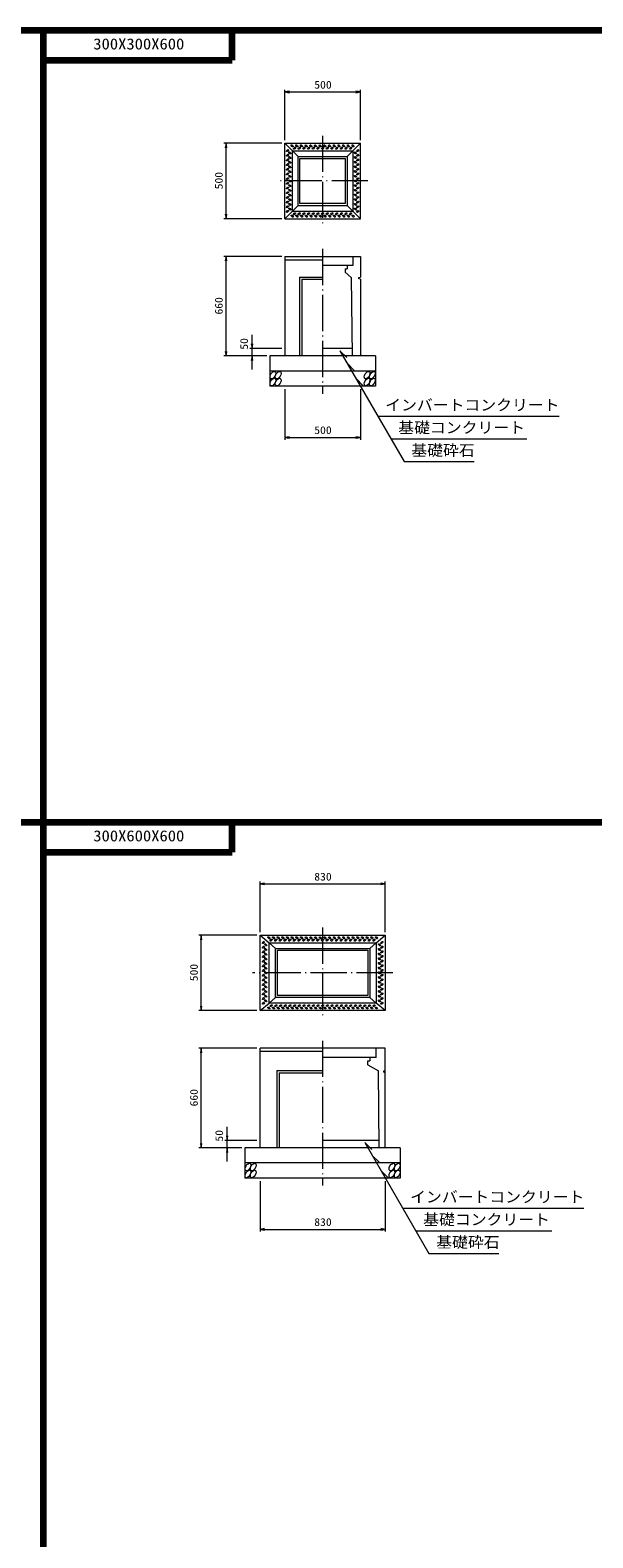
# Model space of a CAD drawing. Units: millimetres, scale not verified. Extents: x -8410 to 41710, y -74801 to 5940.
# Drawn here: x 15722 to 19451, y -15935 to -5940 of the extents above; entities that cross this region are included whole.
import ezdxf
from ezdxf.enums import TextEntityAlignment as Align

# ---------------------------------------------------------------- set-up
doc = ezdxf.new("R2010")
doc.units = ezdxf.units.MM
doc.header["$LTSCALE"] = 20
doc.linetypes.add('LONG_DASHED_DOTTED', pattern=[15.25, 12, -1.5, 0.25, -1.5])
for name, color, linetype, lineweight in [('0-0_グループ[0](0)-D-BMK(0)', 2, 'LONG_DASHED_DOTTED', 13), ('0-1_グループ[0](0)-D-STR(1)', 1, 'Continuous', 13), ('0-2_グループ[0](0)-D-STR-DIM(2)', 7, 'Continuous', 13), ('0-3_グループ[0](0)-D-STR-HTXT(3)', 7, 'Continuous', 13), ('0-5_グループ[0](0)-D-TTL(5)', 2, 'Continuous', 140)]:
    doc.layers.add(name, color=color, linetype=linetype, lineweight=lineweight)
doc.layers.add('0-4_グループ[0](0)-D-STR-TXT(4)', color=7, linetype='Continuous')
doc.layers.add('0-6_グループ[0](0)-D-TTL-TXT(6)', color=7, linetype='Continuous')
doc.styles.add('ＭＳ ゴシック', font='')
doc.styles.get('ＭＳ ゴシック').set_extended_font_data('MS Gothic')

msp = doc.modelspace()

# ---------------------------------------------------------------- linework, layer by layer
at = {"layer": '0-0_グループ[0](0)-D-BMK(0)'}
for p, q in [((17660, -6640), (17660, -7240)), ((17960, -6940), (17360, -6940)), ((17660, -7390), (17660, -8350)), ((17660, -11890), (17660, -12490)), ((18125, -12190), (17195, -12190)), ((17660, -12640), (17660, -13600))]:
    msp.add_line(p, q, dxfattribs=at)
at = {"layer": '0-1_グループ[0](0)-D-STR(1)'}
for p, q in [((17410, -7190), (17410, -6690)), ((17410, -6690), (17910, -6690)), ((17410, -6690), (17498, -6778)), ((17910, -6690), (17822, -6778)), ((17910, -7190), (17910, -6690)), ((17460, -7140), (17460, -6740)), ((17460, -6740), (17860, -6740)), ((17498, -7102), (17498, -6778)), ((17498, -6778), (17822, -6778)), ((17510, -7090), (17510, -6790)), ((17510, -6790), (17810, -6790)), ((17810, -6790), (17810, -7090)), ((17822, -6778), (17822, -7102)), ((17860, -6740), (17860, -7140)), ((17810, -7090), (17510, -7090)), ((17410, -7190), (17498, -7102)), ((17410, -7190), (17910, -7190)), ((17460, -7140), (17860, -7140)), ((17498, -7102), (17822, -7102)), ((17910, -7190), (17822, -7102)), ((17410, -7440), (17410, -8100)), ((17410, -7440), (17910, -7440)), ((17410, -7462), (17660, -7462)), ((17910, -7440), (17910, -7576.5)), ((17506.5, -7576.5), (17660, -7576.5)), ((17506.5, -7576.5), (17506.5, -8100)), ((17521.5, -7591.5), (17521.5, -8100)), ((17521.5, -7591.5), (17660, -7591.5)), ((17810, -7522), (17810, -7545)), ((17810, -7522), (17822, -7522)), ((17810, -7545), (17850, -7580)), ((17822, -7500), (17822, -7522)), ((17850, -7580), (17855.65, -8100)), ((17900, -7580), (17910, -7576.5)), ((17910, -7591.5), (17910, -8100)), ((17855.11, -8050), (17660, -8050)), ((17310, -8100), (17310, -8300)), ((18010, -8100), (17310, -8100)), ((18010, -8100), (18010, -8300)), ((18010, -8200), (17310, -8200)), ((18010, -8300), (17310, -8300)), ((17245, -11940), (18075, -11940)), ((17245, -12440), (17245, -11940)), ((17305, -11990), (18015, -11990)), ((17305, -12390), (17305, -11990)), ((18015, -11990), (18015, -12390)), ((18075, -11940), (18075, -12440)), ((17348, -12028), (17972, -12028)), ((17348, -12352), (17348, -12028)), ((17360, -12040), (17960, -12040)), ((17360, -12340), (17360, -12040)), ((17960, -12040), (17960, -12340)), ((17972, -12028), (17972, -12352)), ((17245, -12440), (17305, -12390)), ((17305, -12390), (17348, -12352)), ((18015, -12390), (17305, -12390)), ((17972, -12352), (17348, -12352)), ((17960, -12340), (17360, -12340)), ((18075, -12440), (17245, -12440)), ((18075, -12690), (17245, -12690)), ((17245, -13350), (17245, -12690)), ((18015, -12750), (18015, -12690)), ((18075, -13350), (18075, -12690)), ((17660, -12712), (17245, -12712)), ((18015, -12750), (17660, -12750)), ((17960, -12800), (17960, -12772)), ((17960, -12772), (17972, -12772)), ((17972, -12750), (17972, -12772)), ((17356.5, -12836.5), (17356.5, -13350)), ((17356.5, -12836.5), (17660, -12836.5)), ((17371.5, -12851.5), (17371.5, -13350)), ((17371.5, -12851.5), (17660, -12851.5)), ((17960, -12800), (18030, -12840)), ((18035.6, -13350), (18030, -12840)), ((18065, -12840), (18075, -12836.5)), ((18175, -13350), (17145, -13350)), ((17145, -13350), (17145, -13550)), ((18035.05, -13300), (17660, -13300)), ((18175, -13350), (18175, -13550)), ((18175, -13450), (17145, -13450)), ((18175, -13550), (17145, -13550))]:
    msp.add_line(p, q, dxfattribs=at)
for points in [[(17860, -7440), (17860, -7500), (17660, -7500)], [(17910, -7591.5), (17900, -7588), (17900, -7580)], [(17245, -11940), (17305, -11990), (17348, -12028)], [(17972, -12028), (18015, -11990), (18075, -11940)], [(18075, -12440), (18015, -12390), (17972, -12352)], [(18075, -12851.5), (18065, -12848), (18065, -12840)]]:
    msp.add_lwpolyline(points, dxfattribs=at)
for centre, major_axis, ratio in [((17427.25, -6738.5), (-6.01, -6.01), 0.529412), ((17427.25, -6769.5), (-6.01, -6.01), 0.529412), ((17427.25, -6800.5), (-6.01, -6.01), 0.529412), ((17442.75, -6754), (-6.01, 6.01), 0.529412), ((17442.75, -6785), (-6.01, 6.01), 0.529412), ((17458.5, -6707.25), (-6.01, 6.01), 0.529412), ((17474, -6722.75), (6.01, 6.01), 0.529412), ((17489.5, -6707.25), (-6.01, 6.01), 0.529412), ((17505, -6722.75), (6.01, 6.01), 0.529412), ((17520.5, -6707.25), (-6.01, 6.01), 0.529412), ((17536, -6722.75), (6.01, 6.01), 0.529412), ((17551.5, -6707.25), (-6.01, 6.01), 0.529412), ((17567, -6722.75), (6.01, 6.01), 0.529412), ((17582.5, -6707.25), (-6.01, 6.01), 0.529412), ((17598, -6722.75), (6.01, 6.01), 0.529412), ((17613.5, -6707.25), (-6.01, 6.01), 0.529412), ((17629, -6722.75), (6.01, 6.01), 0.529412), ((17644.5, -6707.25), (-6.01, 6.01), 0.529412), ((17660, -6722.75), (6.01, 6.01), 0.529412), ((17675.5, -6707.25), (-6.01, 6.01), 0.529412), ((17691, -6722.75), (6.01, 6.01), 0.529412), ((17706.5, -6707.25), (-6.01, 6.01), 0.529412), ((17722, -6722.75), (6.01, 6.01), 0.529412), ((17737.5, -6707.25), (-6.01, 6.01), 0.529412), ((17753, -6722.75), (6.01, 6.01), 0.529412), ((17768.5, -6707.25), (-6.01, 6.01), 0.529412), ((17784, -6722.75), (6.01, 6.01), 0.529412), ((17799.5, -6707.25), (-6.01, 6.01), 0.529412), ((17815, -6722.75), (6.01, 6.01), 0.529412), ((17830.5, -6707.25), (-6.01, 6.01), 0.529412), ((17846, -6722.75), (6.01, 6.01), 0.529412), ((17861.5, -6707.25), (-6.01, 6.01), 0.529412), ((17877.25, -6754), (6.01, -6.01), 0.529412), ((17877.25, -6785), (6.01, -6.01), 0.529412), ((17892.75, -6738.5), (6.01, 6.01), 0.529412), ((17892.75, -6769.5), (6.01, 6.01), 0.529412), ((17892.75, -6800.5), (6.01, 6.01), 0.529412), ((17427.25, -6831.5), (-6.01, -6.01), 0.529412), ((17427.25, -6862.5), (-6.01, -6.01), 0.529412), ((17427.25, -6893.5), (-6.01, -6.01), 0.529412), ((17442.75, -6816), (-6.01, 6.01), 0.529412), ((17442.75, -6847), (-6.01, 6.01), 0.529412), ((17442.75, -6878), (-6.01, 6.01), 0.529412), ((17877.25, -6816), (6.01, -6.01), 0.529412), ((17877.25, -6847), (6.01, -6.01), 0.529412), ((17877.25, -6878), (6.01, -6.01), 0.529412), ((17892.75, -6831.5), (6.01, 6.01), 0.529412), ((17892.75, -6862.5), (6.01, 6.01), 0.529412), ((17892.75, -6893.5), (6.01, 6.01), 0.529412), ((17427.25, -6924.5), (-6.01, -6.01), 0.529412), ((17427.25, -6955.5), (-6.01, -6.01), 0.529412), ((17427.25, -6986.5), (-6.01, -6.01), 0.529412), ((17442.75, -6909), (-6.01, 6.01), 0.529412), ((17442.75, -6940), (-6.01, 6.01), 0.529412), ((17442.75, -6971), (-6.01, 6.01), 0.529412), ((17442.75, -7002), (-6.01, 6.01), 0.529412), ((17877.25, -6909), (6.01, -6.01), 0.529412), ((17877.25, -6940), (6.01, -6.01), 0.529412), ((17877.25, -6971), (6.01, -6.01), 0.529412), ((17877.25, -7002), (6.01, -6.01), 0.529412), ((17892.75, -6924.5), (6.01, 6.01), 0.529412), ((17892.75, -6955.5), (6.01, 6.01), 0.529412), ((17892.75, -6986.5), (6.01, 6.01), 0.529412), ((17427.25, -7017.5), (-6.01, -6.01), 0.529412), ((17427.25, -7048.5), (-6.01, -6.01), 0.529412), ((17427.25, -7079.5), (-6.01, -6.01), 0.529412), ((17442.75, -7033), (-6.01, 6.01), 0.529412), ((17442.75, -7064), (-6.01, 6.01), 0.529412), ((17442.75, -7095), (-6.01, 6.01), 0.529412), ((17877.25, -7033), (6.01, -6.01), 0.529412), ((17877.25, -7064), (6.01, -6.01), 0.529412), ((17877.25, -7095), (6.01, -6.01), 0.529412), ((17892.75, -7017.5), (6.01, 6.01), 0.529412), ((17892.75, -7048.5), (6.01, 6.01), 0.529412), ((17892.75, -7079.5), (6.01, 6.01), 0.529412), ((17427.25, -7110.5), (-6.01, -6.01), 0.529412), ((17427.25, -7141.5), (-6.01, -6.01), 0.529412), ((17442.75, -7126), (-6.01, 6.01), 0.529412), ((17458.5, -7172.75), (6.01, -6.01), 0.529412), ((17474, -7157.25), (-6.01, -6.01), 0.529412), ((17489.5, -7172.75), (6.01, -6.01), 0.529412), ((17505, -7157.25), (-6.01, -6.01), 0.529412), ((17520.5, -7172.75), (6.01, -6.01), 0.529412), ((17536, -7157.25), (-6.01, -6.01), 0.529412), ((17551.5, -7172.75), (6.01, -6.01), 0.529412), ((17567, -7157.25), (-6.01, -6.01), 0.529412), ((17582.5, -7172.75), (6.01, -6.01), 0.529412), ((17598, -7157.25), (-6.01, -6.01), 0.529412), ((17613.5, -7172.75), (6.01, -6.01), 0.529412), ((17629, -7157.25), (-6.01, -6.01), 0.529412), ((17644.5, -7172.75), (6.01, -6.01), 0.529412), ((17660, -7157.25), (-6.01, -6.01), 0.529412), ((17675.5, -7172.75), (6.01, -6.01), 0.529412), ((17691, -7157.25), (-6.01, -6.01), 0.529412), ((17706.5, -7172.75), (6.01, -6.01), 0.529412), ((17722, -7157.25), (-6.01, -6.01), 0.529412), ((17737.5, -7172.75), (6.01, -6.01), 0.529412), ((17753, -7157.25), (-6.01, -6.01), 0.529412), ((17768.5, -7172.75), (6.01, -6.01), 0.529412), ((17784, -7157.25), (-6.01, -6.01), 0.529412), ((17799.5, -7172.75), (6.01, -6.01), 0.529412), ((17815, -7157.25), (-6.01, -6.01), 0.529412), ((17830.5, -7172.75), (6.01, -6.01), 0.529412), ((17846, -7157.25), (-6.01, -6.01), 0.529412), ((17861.5, -7172.75), (6.01, -6.01), 0.529412), ((17877.25, -7126), (6.01, -6.01), 0.529412), ((17892.75, -7110.5), (6.01, 6.01), 0.529412), ((17892.75, -7141.5), (6.01, 6.01), 0.529412), ((17330.43, -8227), (-13.75, -23.82), 0.545455), ((17330.43, -8273), (-13.75, -23.82), 0.545455), ((17365.43, -8227), (-13.75, -23.82), 0.545455), ((17365.43, -8273), (-13.75, -23.82), 0.545455), ((17954.43, -8227), (-13.75, -23.82), 0.545455), ((17954.43, -8273), (-13.75, -23.82), 0.545455), ((17989.43, -8227), (-13.75, -23.82), 0.545455), ((17989.43, -8273), (-13.75, -23.82), 0.545455), ((17267.25, -11988.5), (-6.01, -6.01), 0.529412), ((17303.5, -11957.25), (-6.01, 6.01), 0.529412), ((17319, -11972.75), (6.01, 6.01), 0.529412), ((17334.5, -11957.25), (-6.01, 6.01), 0.529412), ((17350, -11972.75), (6.01, 6.01), 0.529412), ((17365.5, -11957.25), (-6.01, 6.01), 0.529412), ((17381, -11972.75), (6.01, 6.01), 0.529412), ((17396.5, -11957.25), (-6.01, 6.01), 0.529412), ((17412, -11972.75), (6.01, 6.01), 0.529412), ((17427.5, -11957.25), (-6.01, 6.01), 0.529412), ((17443, -11972.75), (6.01, 6.01), 0.529412), ((17458.5, -11957.25), (-6.01, 6.01), 0.529412), ((17474, -11972.75), (6.01, 6.01), 0.529412), ((17489.5, -11957.25), (-6.01, 6.01), 0.529412), ((17505, -11972.75), (6.01, 6.01), 0.529412), ((17520.5, -11957.25), (-6.01, 6.01), 0.529412), ((17536, -11972.75), (6.01, 6.01), 0.529412), ((17551.5, -11957.25), (-6.01, 6.01), 0.529412), ((17567, -11972.75), (6.01, 6.01), 0.529412), ((17582.5, -11957.25), (-6.01, 6.01), 0.529412), ((17598, -11972.75), (6.01, 6.01), 0.529412), ((17613.5, -11957.25), (-6.01, 6.01), 0.529412), ((17629, -11972.75), (6.01, 6.01), 0.529412), ((17644.5, -11957.25), (-6.01, 6.01), 0.529412), ((17660, -11972.75), (6.01, 6.01), 0.529412), ((17675.5, -11957.25), (-6.01, 6.01), 0.529412), ((17691, -11972.75), (6.01, 6.01), 0.529412), ((17706.5, -11957.25), (-6.01, 6.01), 0.529412), ((17722, -11972.75), (6.01, 6.01), 0.529412), ((17737.5, -11957.25), (-6.01, 6.01), 0.529412), ((17753, -11972.75), (6.01, 6.01), 0.529412), ((17768.5, -11957.25), (-6.01, 6.01), 0.529412), ((17784, -11972.75), (6.01, 6.01), 0.529412), ((17799.5, -11957.25), (-6.01, 6.01), 0.529412), ((17815, -11972.75), (6.01, 6.01), 0.529412), ((17830.5, -11957.25), (-6.01, 6.01), 0.529412), ((17846, -11972.75), (6.01, 6.01), 0.529412), ((17861.5, -11957.25), (-6.01, 6.01), 0.529412), ((17877, -11972.75), (6.01, 6.01), 0.529412), ((17892.5, -11957.25), (-6.01, 6.01), 0.529412), ((17908, -11972.75), (6.01, 6.01), 0.529412), ((17923.5, -11957.25), (-6.01, 6.01), 0.529412), ((17939, -11972.75), (6.01, 6.01), 0.529412), ((17954.5, -11957.25), (-6.01, 6.01), 0.529412), ((17970, -11972.75), (6.01, 6.01), 0.529412), ((17985.5, -11957.25), (-6.01, 6.01), 0.529412), ((18001, -11972.75), (6.01, 6.01), 0.529412), ((18016.5, -11957.25), (-6.01, 6.01), 0.529412), ((18052.75, -11988.5), (6.01, 6.01), 0.529412), ((17267.25, -12019.5), (-6.01, -6.01), 0.529412), ((17267.25, -12050.5), (-6.01, -6.01), 0.529412), ((17267.25, -12081.5), (-6.01, -6.01), 0.529412), ((17282.75, -12004), (-6.01, 6.01), 0.529412), ((17282.75, -12035), (-6.01, 6.01), 0.529412), ((17282.75, -12066), (-6.01, 6.01), 0.529412), ((17282.75, -12097), (-6.01, 6.01), 0.529412), ((18037.25, -12004), (6.01, -6.01), 0.529412), ((18037.25, -12035), (6.01, -6.01), 0.529412), ((18037.25, -12066), (6.01, -6.01), 0.529412), ((18037.25, -12097), (6.01, -6.01), 0.529412), ((18052.75, -12019.5), (6.01, 6.01), 0.529412), ((18052.75, -12050.5), (6.01, 6.01), 0.529412), ((18052.75, -12081.5), (6.01, 6.01), 0.529412), ((17267.25, -12112.5), (-6.01, -6.01), 0.529412), ((17267.25, -12143.5), (-6.01, -6.01), 0.529412), ((17267.25, -12174.5), (-6.01, -6.01), 0.529412), ((17282.75, -12128), (-6.01, 6.01), 0.529412), ((17282.75, -12159), (-6.01, 6.01), 0.529412), ((17282.75, -12190), (-6.01, 6.01), 0.529412), ((18037.25, -12128), (6.01, -6.01), 0.529412), ((18037.25, -12159), (6.01, -6.01), 0.529412), ((18037.25, -12190), (6.01, -6.01), 0.529412), ((18052.75, -12112.5), (6.01, 6.01), 0.529412), ((18052.75, -12143.5), (6.01, 6.01), 0.529412), ((18052.75, -12174.5), (6.01, 6.01), 0.529412), ((17267.25, -12205.5), (-6.01, -6.01), 0.529412), ((17267.25, -12236.5), (-6.01, -6.01), 0.529412), ((17267.25, -12267.5), (-6.01, -6.01), 0.529412), ((17267.25, -12298.5), (-6.01, -6.01), 0.529412), ((17282.75, -12221), (-6.01, 6.01), 0.529412), ((17282.75, -12252), (-6.01, 6.01), 0.529412), ((17282.75, -12283), (-6.01, 6.01), 0.529412), ((18037.25, -12221), (6.01, -6.01), 0.529412), ((18037.25, -12252), (6.01, -6.01), 0.529412), ((18037.25, -12283), (6.01, -6.01), 0.529412), ((18052.75, -12205.5), (6.01, 6.01), 0.529412), ((18052.75, -12236.5), (6.01, 6.01), 0.529412), ((18052.75, -12267.5), (6.01, 6.01), 0.529412), ((18052.75, -12298.5), (6.01, 6.01), 0.529412), ((17267.25, -12329.5), (-6.01, -6.01), 0.529412), ((17267.25, -12360.5), (-6.01, -6.01), 0.529412), ((17267.25, -12391.5), (-6.01, -6.01), 0.529412), ((17282.75, -12314), (-6.01, 6.01), 0.529412), ((17282.75, -12345), (-6.01, 6.01), 0.529412), ((17282.75, -12376), (-6.01, 6.01), 0.529412), ((18037.25, -12314), (6.01, -6.01), 0.529412), ((18037.25, -12345), (6.01, -6.01), 0.529412), ((18037.25, -12376), (6.01, -6.01), 0.529412), ((18052.75, -12329.5), (6.01, 6.01), 0.529412), ((18052.75, -12360.5), (6.01, 6.01), 0.529412), ((18052.75, -12391.5), (6.01, 6.01), 0.529412), ((17303.5, -12422.75), (6.01, -6.01), 0.529412), ((17319, -12407.25), (-6.01, -6.01), 0.529412), ((17334.5, -12422.75), (6.01, -6.01), 0.529412), ((17350, -12407.25), (-6.01, -6.01), 0.529412), ((17365.5, -12422.75), (6.01, -6.01), 0.529412), ((17381, -12407.25), (-6.01, -6.01), 0.529412), ((17396.5, -12422.75), (6.01, -6.01), 0.529412), ((17412, -12407.25), (-6.01, -6.01), 0.529412), ((17427.5, -12422.75), (6.01, -6.01), 0.529412), ((17443, -12407.25), (-6.01, -6.01), 0.529412), ((17458.5, -12422.75), (6.01, -6.01), 0.529412), ((17474, -12407.25), (-6.01, -6.01), 0.529412), ((17489.5, -12422.75), (6.01, -6.01), 0.529412), ((17505, -12407.25), (-6.01, -6.01), 0.529412), ((17520.5, -12422.75), (6.01, -6.01), 0.529412), ((17536, -12407.25), (-6.01, -6.01), 0.529412), ((17551.5, -12422.75), (6.01, -6.01), 0.529412), ((17567, -12407.25), (-6.01, -6.01), 0.529412), ((17582.5, -12422.75), (6.01, -6.01), 0.529412), ((17598, -12407.25), (-6.01, -6.01), 0.529412), ((17613.5, -12422.75), (6.01, -6.01), 0.529412), ((17629, -12407.25), (-6.01, -6.01), 0.529412), ((17644.5, -12422.75), (6.01, -6.01), 0.529412), ((17660, -12407.25), (-6.01, -6.01), 0.529412), ((17675.5, -12422.75), (6.01, -6.01), 0.529412), ((17691, -12407.25), (-6.01, -6.01), 0.529412), ((17706.5, -12422.75), (6.01, -6.01), 0.529412), ((17722, -12407.25), (-6.01, -6.01), 0.529412), ((17737.5, -12422.75), (6.01, -6.01), 0.529412), ((17753, -12407.25), (-6.01, -6.01), 0.529412), ((17768.5, -12422.75), (6.01, -6.01), 0.529412), ((17784, -12407.25), (-6.01, -6.01), 0.529412), ((17799.5, -12422.75), (6.01, -6.01), 0.529412), ((17815, -12407.25), (-6.01, -6.01), 0.529412), ((17830.5, -12422.75), (6.01, -6.01), 0.529412), ((17846, -12407.25), (-6.01, -6.01), 0.529412), ((17861.5, -12422.75), (6.01, -6.01), 0.529412), ((17877, -12407.25), (-6.01, -6.01), 0.529412), ((17892.5, -12422.75), (6.01, -6.01), 0.529412), ((17908, -12407.25), (-6.01, -6.01), 0.529412), ((17923.5, -12422.75), (6.01, -6.01), 0.529412), ((17939, -12407.25), (-6.01, -6.01), 0.529412), ((17954.5, -12422.75), (6.01, -6.01), 0.529412), ((17970, -12407.25), (-6.01, -6.01), 0.529412), ((17985.5, -12422.75), (6.01, -6.01), 0.529412), ((18001, -12407.25), (-6.01, -6.01), 0.529412), ((18016.5, -12422.75), (6.01, -6.01), 0.529412), ((17165.43, -13477), (-13.75, -23.82), 0.545455), ((17200.43, -13477), (-13.75, -23.82), 0.545455), ((18119.43, -13477), (-13.75, -23.82), 0.545455), ((18154.43, -13477), (-13.75, -23.82), 0.545455), ((17165.43, -13523), (-13.75, -23.82), 0.545455), ((17200.43, -13523), (-13.75, -23.82), 0.545455), ((18119.43, -13523), (-13.75, -23.82), 0.545455), ((18154.43, -13523), (-13.75, -23.82), 0.545455)]:
    msp.add_ellipse(centre, major_axis=major_axis, ratio=ratio, dxfattribs=at)
at = {"layer": '0-2_グループ[0](0)-D-STR-DIM(2)'}
for p, q in [((17410, -6670), (17410, -6335)), ((17410, -6350), (17910, -6350)), ((17910, -6670), (17910, -6335)), ((17390, -6690), (17005, -6690)), ((17020, -7190), (17020, -6690)), ((17390, -7190), (17005, -7190)), ((17390, -7440), (17005, -7440)), ((17020, -8100), (17020, -7440)), ((17192.48, -8190), (17192.48, -7960)), ((17192.48, -8050), (17192.48, -7960)), ((17390, -8050), (17177.48, -8050)), ((17290, -8100), (17005, -8100)), ((17290, -8100), (17177.48, -8100)), ((17192.48, -8190), (17192.48, -8100)), ((17410, -8320), (17410, -8655)), ((17910, -8320), (17910, -8655)), ((17410, -8640), (17910, -8640)), ((17245, -11920), (17245, -11585)), ((18075, -11920), (18075, -11585)), ((17245, -11600), (18075, -11600)), ((17225, -11940), (16840, -11940)), ((16855, -12440), (16855, -11940)), ((17225, -12440), (16840, -12440)), ((17225, -12690), (16840, -12690)), ((16855, -13350), (16855, -12690)), ((17027.48, -13440), (17027.48, -13210)), ((17027.48, -13300), (17027.48, -13210)), ((17125, -13350), (16840, -13350)), ((17225, -13300), (17012.48, -13300)), ((17125, -13350), (17012.48, -13350)), ((17027.48, -13440), (17027.48, -13350)), ((17245, -13570), (17245, -13905)), ((18075, -13570), (18075, -13905)), ((17245, -13890), (18075, -13890))]:
    msp.add_line(p, q, dxfattribs=at)
for points in [[(17440, -6345), (17410, -6350), (17440, -6355)], [(17880, -6355), (17910, -6350), (17880, -6345)], [(17025, -6720), (17020, -6690), (17015, -6720)], [(17015, -7160), (17020, -7190), (17025, -7160)], [(17025, -7470), (17020, -7440), (17015, -7470)], [(17015, -8070), (17020, -8100), (17025, -8070)], [(17187.48, -8020), (17192.48, -8050), (17197.48, -8020)], [(17197.48, -8130), (17192.48, -8100), (17187.48, -8130)], [(17440, -8635), (17410, -8640), (17440, -8645)], [(17880, -8645), (17910, -8640), (17880, -8635)], [(17275, -11595), (17245, -11600), (17275, -11605)], [(18045, -11605), (18075, -11600), (18045, -11595)], [(16860, -11970), (16855, -11940), (16850, -11970)], [(16850, -12410), (16855, -12440), (16860, -12410)], [(16860, -12720), (16855, -12690), (16850, -12720)], [(17022.48, -13270), (17027.48, -13300), (17032.48, -13270)], [(16850, -13320), (16855, -13350), (16860, -13320)], [(17032.48, -13380), (17027.48, -13350), (17022.48, -13380)], [(17275, -13885), (17245, -13890), (17275, -13895)], [(18045, -13895), (18075, -13890), (18045, -13885)]]:
    msp.add_lwpolyline(points, dxfattribs=at)
at = {"layer": '0-3_グループ[0](0)-D-STR-HTXT(3)'}
for p, q in [((17775, -8065), (18199.35, -8800)), ((17775, -8065), (17820.75, -8110.75)), ((17824.07, -8150), (17869.83, -8195.75)), ((17881.81, -8250), (17927.56, -8295.75)), ((18026.15, -8500), (19226.75, -8500)), ((18112.75, -8650), (19014.21, -8650)), ((18199.35, -8800), (18663.55, -8800)), ((17940, -13315), (18364.35, -14050)), ((17940, -13315), (17985.75, -13360.75)), ((17989.07, -13400), (18034.83, -13445.75)), ((18046.81, -13500), (18092.56, -13545.75)), ((18191.15, -13750), (19391.75, -13750)), ((18277.75, -13900), (19179.21, -13900)), ((18364.35, -14050), (18828.55, -14050))]:
    msp.add_line(p, q, dxfattribs=at)
at = {"layer": '0-5_グループ[0](0)-D-TTL(5)'}
for p, q in [((8410, -5940), (34310, -5940)), ((8410, -5940), (34310, -5940)), ((15810, -21690), (15810, -5940)), ((15810, -21690), (15810, -5940)), ((17060, -6140), (17060, -5940)), ((15810, -6140), (17060, -6140)), ((8410, -11190), (41710, -11190)), ((17060, -11390), (17060, -11190)), ((15810, -11390), (17060, -11390))]:
    msp.add_line(p, q, dxfattribs=at)

# ---------------------------------------------------------------- texts
at = {"layer": '0-2_グループ[0](0)-D-STR-DIM(2)', "style": 'ＭＳ ゴシック', "width": 1.1}
for s, p in [('500', (17604.7, -6343)), ('500', (17604.7, -8633)), ('830', (17604.7, -11593)), ('830', (17604.7, -13883))]:
    msp.add_text(s, height=51.32, dxfattribs=at).set_placement(p, align=Align.BOTTOM_LEFT)
for s, p in [('500', (17013, -6995.3)), ('660', (17013, -7825.3)), ('50', (17180.47, -8058.3)), ('500', (16848, -12245.3)), ('660', (16848, -13075.3)), ('50', (17015.47, -13308.3))]:
    msp.add_text(s, height=51.32, rotation=90, dxfattribs=at).set_placement(p, align=Align.BOTTOM_LEFT)
at = {"layer": '0-4_グループ[0](0)-D-STR-TXT(4)', "style": 'ＭＳ ゴシック', "width": 1.05}
for s, p in [('インバートコンクリート', (18074.85, -8483.68)), ('基礎コンクリート', (18161.45, -8633.68)), ('基礎砕石', (18248.06, -8783.68)), ('インバートコンクリート', (18239.85, -13733.68)), ('基礎コンクリート', (18326.45, -13883.68)), ('基礎砕石', (18413.06, -14033.68))]:
    msp.add_text(s, height=73.31, dxfattribs=at).set_placement(p, align=Align.BOTTOM_LEFT)
at = {"layer": '0-6_グループ[0](0)-D-TTL-TXT(6)', "style": 'ＭＳ ゴシック', "width": 1.1}
for s, p in [('300X300X600', (16140, -6090)), ('300X600X600', (16140, -11340))]:
    msp.add_text(s, height=73.31, dxfattribs=at).set_placement(p, align=Align.BOTTOM_LEFT)

doc.saveas('drawing.dxf')
